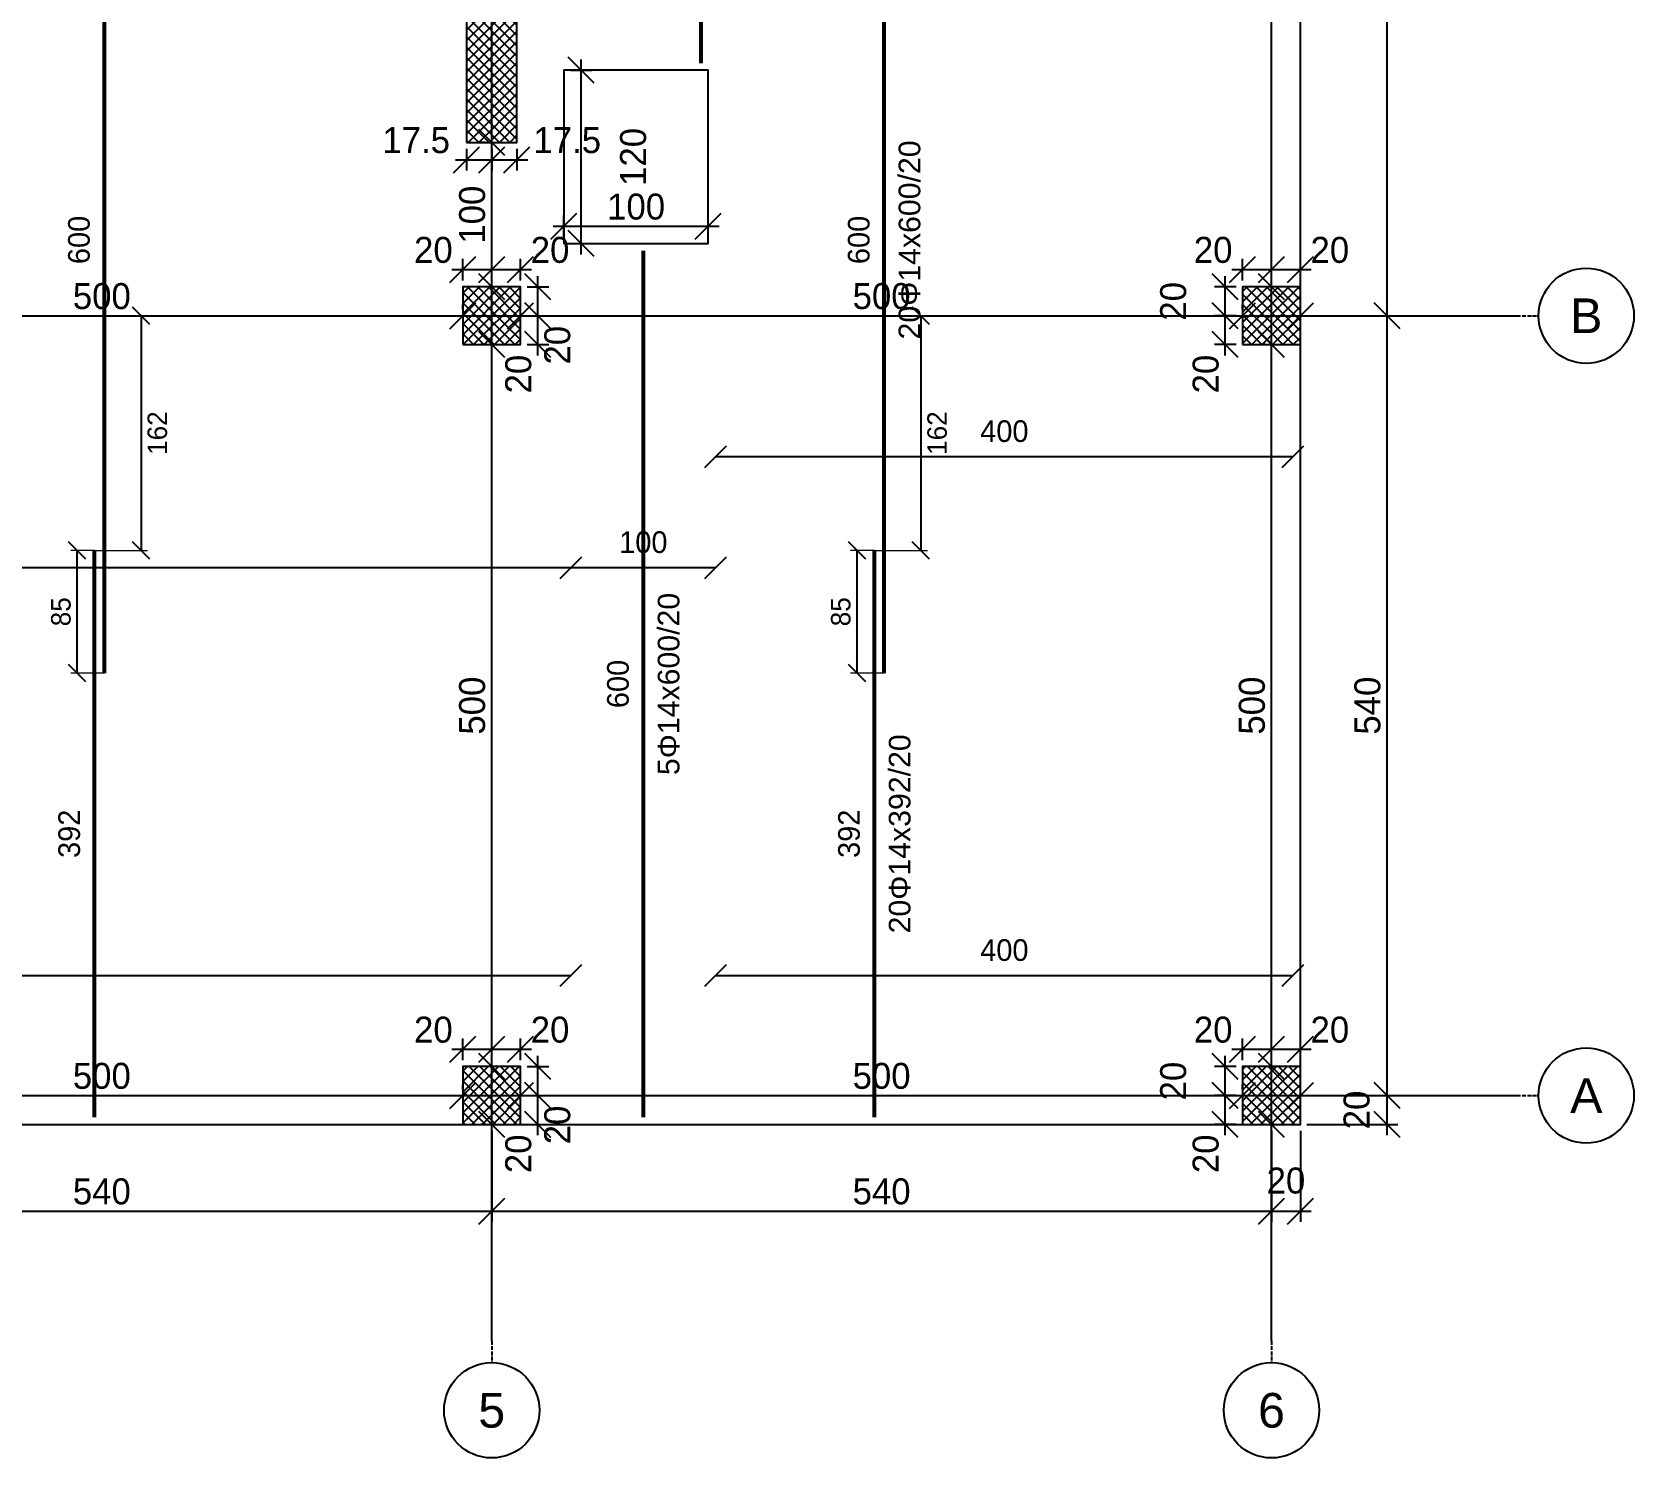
# Model space of a CAD drawing. Header units: centimetres. Extents: x -231 to 7431, y -4464 to 7215.
# Drawn here: x 6322 to 7431, y -4381 to -3394 of the extents above; entities that cross this region are included whole.
import ezdxf
from ezdxf.enums import TextEntityAlignment as Align

# ---------------------------------------------------------------- set-up
doc = ezdxf.new("R2010")
doc.units = ezdxf.units.CM
doc.linetypes.add('DASHDOT', pattern=[3.556, 2.54, -0.508, 0, -0.508])
for name, color, linetype in [('AXIS', 8, 'Continuous'), ('COLUMN', 3, 'Continuous'), ('FW_AXIS', 7, 'Continuous'), ('FW_COLUMN_HATCH', 8, 'Continuous'), ('FW_DIM', 7, 'Continuous'), ('FW_WALL_HATCH', 8, 'Continuous'), ('OPENING', 1, 'Continuous'), ('REB_TOP_MESH_Y', 5, 'Continuous'), ('REB_TOP_MESH_Y_AXDIM', 5, 'Continuous'), ('REB_TOP_MESH_Y_LAP', 5, 'Continuous'), ('REB_TOP_MESH_Y_RANGE', 5, 'Continuous'), ('REB_TOP_MESH_Y_TEXT', 5, 'Continuous'), ('SLAB', 7, 'Continuous'), ('WALL', 4, 'Continuous')]:
    doc.layers.add(name, color=color, linetype=linetype)
doc.styles.add('REBAR_TXT', font='arial.ttf')
doc.dimstyles.new('FW_DIM', dxfattribs={"dimtxt": 18, "dimasz": 9, "dimexe": 7.5, "dimexo": 4.5, "dimgap": 4.5, "dimtad": 1, "dimdec": 0, "dimtxsty": 'Standard', "dimtsz": 9, "dimcen": 2.5, "dimdle": 7.5, "dimclrd": 256, "dimclre": 256, "dimclrt": 7, "dimazin": 3, "dimtfac": 1, "dimtmove": 2, "dimatfit": 3})
doc.dimstyles.new('REBAR LAP', dxfattribs={"dimtxt": 13.5, "dimasz": 2.5, "dimexe": 4.5, "dimexo": 0, "dimgap": 4.5, "dimtad": 1, "dimdec": 0, "dimtxsty": 'Standard', "dimtsz": 6, "dimcen": 2.5, "dimclrd": 6, "dimclre": 6, "dimclrt": 7, "dimazin": 3, "dimtfac": 1, "dimtmove": 2, "dimatfit": 3, "dimlwd": 25, "dimlwe": 18})
doc.dimstyles.new('REBAR M-200', dxfattribs={"dimtxt": 15, "dimasz": 15, "dimexe": 25, "dimexo": 12.5, "dimgap": 10, "dimtad": 1, "dimdec": 0, "dimtxsty": 'Standard', "dimblk": 'NONE', "dimcen": 50, "dimse1": 1, "dimse2": 1, "dimclrd": 6, "dimclre": 6, "dimclrt": 7, "dimazin": 3, "dimtfac": 1, "dimtmove": 2, "dimatfit": 3, "dimldrblk": 'NONE', "dimlwd": 53})
doc.dimstyles.new('REBAR RANGE', dxfattribs={"dimtxt": 15, "dimasz": 2.5, "dimexe": 0, "dimexo": 0, "dimgap": 10, "dimtad": 1, "dimdec": 0, "dimtxsty": 'Standard', "dimtsz": 7.5, "dimcen": 2.5, "dimse1": 1, "dimse2": 1, "dimclrd": 6, "dimclre": 6, "dimclrt": 7, "dimazin": 3, "dimtfac": 1, "dimtmove": 2, "dimatfit": 3, "dimlwd": 25})

# ---------------------------------------------------------------- blocks, each defined once
blk = doc.blocks.new('*D1479')
at = {"color": 6, "lineweight": 53}
blk.add_line((6365, -4145), (6365, -3752.5), dxfattribs=at)
at = {"layer": 'Defpoints'}
for p in [(6365, -3752.5), (6365, -4145), (6365, -4145)]:
    blk.add_point(p, dxfattribs=at)
at = {"layer": 'REB_TOP_MESH_Y', "color": 7, "insert": (6347.5, -3948.75), "char_height": 15, "attachment_point": 5, "rotation": 90}
blk.add_mtext('392', dxfattribs=at)
blk = doc.blocks.new('_NONE')
blk = doc.blocks.new('*D1480')
at = {"color": 6, "lineweight": 53}
blk.add_line((6371.75, -3837.5), (6371.75, -3237.5), dxfattribs=at)
at = {"layer": 'Defpoints'}
for p in [(6371.75, -3237.5), (6371.75, -3837.5), (6371.75, -3837.5)]:
    blk.add_point(p, dxfattribs=at)
at = {"layer": 'REB_TOP_MESH_Y', "color": 7, "insert": (6354.25, -3537.5), "char_height": 15, "attachment_point": 5, "rotation": 90}
blk.add_mtext('600', dxfattribs=at)
blk = doc.blocks.new('_OBLIQUE')
at = {"color": 0, "linetype": 'BYBLOCK'}
blk.add_line((-0.5, -0.5), (0.5, 0.5), dxfattribs=at)
blk = doc.blocks.new('*D1485')
at = {"color": 6, "lineweight": 18}
for p, q in [((6365, -3752.5), (6348.5, -3752.5)), ((6371.75, -3837.5), (6348.5, -3837.5))]:
    blk.add_line(p, q, dxfattribs=at)
at = {"color": 6, "lineweight": 25}
blk.add_line((6353, -3837.5), (6353, -3752.5), dxfattribs=at)
at = {"layer": 'Defpoints'}
for p in [(6365, -3752.5), (6353, -3837.5), (6371.75, -3837.5)]:
    blk.add_point(p, dxfattribs=at)
at = {"layer": 'REB_TOP_MESH_Y_LAP', "color": 6, "xscale": 12, "yscale": 12, "rotation": 90}
for p in [(6353, -3752.5), (6353, -3837.5)]:
    blk.add_blockref('_OBLIQUE', p, dxfattribs=at)
at = {"layer": 'REB_TOP_MESH_Y_LAP', "color": 7, "insert": (6341.75, -3795), "char_height": 13.5, "attachment_point": 5, "rotation": 90}
blk.add_mtext('85', dxfattribs=at)
blk = doc.blocks.new('*D1486')
at = {"color": 6, "lineweight": 18}
for p, q in [((6365, -3590), (6401.75, -3590)), ((6365, -3752.5), (6401.75, -3752.5))]:
    blk.add_line(p, q, dxfattribs=at)
at = {"color": 6, "lineweight": 25}
blk.add_line((6397.25, -3590), (6397.25, -3752.5), dxfattribs=at)
at = {"layer": 'Defpoints'}
for p in [(6365, -3590), (6397.25, -3590), (6365, -3752.5)]:
    blk.add_point(p, dxfattribs=at)
at = {"layer": 'REB_TOP_MESH_Y_AXDIM', "color": 6, "xscale": 12, "yscale": 12, "rotation": 90}
for p in [(6397.25, -3590), (6397.25, -3752.5)]:
    blk.add_blockref('_OBLIQUE', p, dxfattribs=at)
at = {"layer": 'REB_TOP_MESH_Y_AXDIM', "color": 7, "insert": (6408.5, -3671.25), "char_height": 13.5, "attachment_point": 5, "rotation": 90}
blk.add_mtext('162', dxfattribs=at)
blk = doc.blocks.new('*D1495')
at = {"color": 6, "lineweight": 53}
blk.add_line((6905, -4145), (6905, -3752.5), dxfattribs=at)
at = {"layer": 'Defpoints'}
for p in [(6905, -3752.5), (6905, -4145), (6905, -4145)]:
    blk.add_point(p, dxfattribs=at)
at = {"layer": 'REB_TOP_MESH_Y', "color": 7, "insert": (6887.5, -3948.75), "char_height": 15, "attachment_point": 5, "rotation": 90}
blk.add_mtext('392', dxfattribs=at)
blk = doc.blocks.new('*D1496')
at = {"color": 6, "lineweight": 53}
blk.add_line((6911.75, -3837.5), (6911.75, -3237.5), dxfattribs=at)
at = {"layer": 'Defpoints'}
for p in [(6911.75, -3237.5), (6911.75, -3837.5), (6911.75, -3837.5)]:
    blk.add_point(p, dxfattribs=at)
at = {"layer": 'REB_TOP_MESH_Y', "color": 7, "insert": (6894.25, -3537.5), "char_height": 15, "attachment_point": 5, "rotation": 90}
blk.add_mtext('600', dxfattribs=at)
blk = doc.blocks.new('*D1501')
at = {"color": 6, "lineweight": 18}
for p, q in [((6905, -3752.5), (6888.5, -3752.5)), ((6911.75, -3837.5), (6888.5, -3837.5))]:
    blk.add_line(p, q, dxfattribs=at)
at = {"color": 6, "lineweight": 25}
blk.add_line((6893, -3837.5), (6893, -3752.5), dxfattribs=at)
at = {"layer": 'Defpoints'}
for p in [(6905, -3752.5), (6893, -3837.5), (6911.75, -3837.5)]:
    blk.add_point(p, dxfattribs=at)
at = {"layer": 'REB_TOP_MESH_Y_LAP', "color": 6, "xscale": 12, "yscale": 12, "rotation": 90}
for p in [(6893, -3752.5), (6893, -3837.5)]:
    blk.add_blockref('_OBLIQUE', p, dxfattribs=at)
at = {"layer": 'REB_TOP_MESH_Y_LAP', "color": 7, "insert": (6881.75, -3795), "char_height": 13.5, "attachment_point": 5, "rotation": 90}
blk.add_mtext('85', dxfattribs=at)
blk = doc.blocks.new('*D1502')
at = {"color": 6, "lineweight": 18}
for p, q in [((6905, -3590), (6941.75, -3590)), ((6905, -3752.5), (6941.75, -3752.5))]:
    blk.add_line(p, q, dxfattribs=at)
at = {"color": 6, "lineweight": 25}
blk.add_line((6937.25, -3590), (6937.25, -3752.5), dxfattribs=at)
at = {"layer": 'Defpoints'}
for p in [(6905, -3590), (6937.25, -3590), (6905, -3752.5)]:
    blk.add_point(p, dxfattribs=at)
at = {"layer": 'REB_TOP_MESH_Y_AXDIM', "color": 6, "xscale": 12, "yscale": 12, "rotation": 90}
for p in [(6937.25, -3590), (6937.25, -3752.5)]:
    blk.add_blockref('_OBLIQUE', p, dxfattribs=at)
at = {"layer": 'REB_TOP_MESH_Y_AXDIM', "color": 7, "insert": (6948.5, -3671.25), "char_height": 13.5, "attachment_point": 5, "rotation": 90}
blk.add_mtext('162', dxfattribs=at)
blk = doc.blocks.new('*D1525')
at = {"color": 6, "lineweight": 53}
blk.add_line((6785, -3415), (6785, -3212.5), dxfattribs=at)
at = {"layer": 'Defpoints'}
for p in [(6785, -3212.5), (6785, -3415), (6785, -3415)]:
    blk.add_point(p, dxfattribs=at)
at = {"layer": 'REB_TOP_MESH_Y', "color": 7, "insert": (6767.5, -3313.75), "char_height": 15, "attachment_point": 5, "rotation": 90}
blk.add_mtext('202', dxfattribs=at)
blk = doc.blocks.new('*D1538')
at = {"color": 6, "lineweight": 25}
blk.add_line((4460, -4046.875), (6695, -4046.875), dxfattribs=at)
at = {"layer": 'Defpoints'}
for p in [(4460, -4046.875), (4460, -4046.875), (6695, -4046.875)]:
    blk.add_point(p, dxfattribs=at)
at = {"layer": 'REB_TOP_MESH_Y_RANGE', "color": 6, "xscale": 15, "yscale": 15}
for p in [(4460, -4046.875), (6695, -4046.875)]:
    blk.add_blockref('_OBLIQUE', p, dxfattribs=at)
at = {"layer": 'REB_TOP_MESH_Y_RANGE', "color": 7, "insert": (5577.5, -4029.375), "char_height": 15, "attachment_point": 5}
blk.add_mtext('2235', dxfattribs=at)
blk = doc.blocks.new('*D1539')
at = {"color": 6, "lineweight": 25}
blk.add_line((4460, -3764.375), (6695, -3764.375), dxfattribs=at)
at = {"layer": 'Defpoints'}
for p in [(4460, -3764.375), (4460, -3764.375), (6695, -3764.375)]:
    blk.add_point(p, dxfattribs=at)
at = {"layer": 'REB_TOP_MESH_Y_RANGE', "color": 6, "xscale": 15, "yscale": 15}
for p in [(4460, -3764.375), (6695, -3764.375)]:
    blk.add_blockref('_OBLIQUE', p, dxfattribs=at)
at = {"layer": 'REB_TOP_MESH_Y_RANGE', "color": 7, "insert": (5577.5, -3746.875), "char_height": 15, "attachment_point": 5}
blk.add_mtext('2235', dxfattribs=at)
blk = doc.blocks.new('*D1548')
at = {"color": 6, "lineweight": 25}
blk.add_line((6795, -4046.875), (7195, -4046.875), dxfattribs=at)
at = {"layer": 'Defpoints'}
for p in [(6795, -4046.875), (6795, -4046.875), (7195, -4046.875)]:
    blk.add_point(p, dxfattribs=at)
at = {"layer": 'REB_TOP_MESH_Y_RANGE', "color": 6, "xscale": 15, "yscale": 15}
for p in [(6795, -4046.875), (7195, -4046.875)]:
    blk.add_blockref('_OBLIQUE', p, dxfattribs=at)
at = {"layer": 'REB_TOP_MESH_Y_RANGE', "color": 7, "insert": (6995, -4029.375), "char_height": 15, "attachment_point": 5}
blk.add_mtext('400', dxfattribs=at)
blk = doc.blocks.new('*D1549')
at = {"color": 6, "lineweight": 25}
blk.add_line((6795, -3687.5), (7195, -3687.5), dxfattribs=at)
at = {"layer": 'Defpoints'}
for p in [(6795, -3687.5), (6795, -3687.5), (7195, -3687.5)]:
    blk.add_point(p, dxfattribs=at)
at = {"layer": 'REB_TOP_MESH_Y_RANGE', "color": 6, "xscale": 15, "yscale": 15}
for p in [(6795, -3687.5), (7195, -3687.5)]:
    blk.add_blockref('_OBLIQUE', p, dxfattribs=at)
at = {"layer": 'REB_TOP_MESH_Y_RANGE', "color": 7, "insert": (6995, -3670), "char_height": 15, "attachment_point": 5}
blk.add_mtext('400', dxfattribs=at)
blk = doc.blocks.new('*D1555')
at = {"color": 6, "lineweight": 25}
blk.add_line((6695, -3764.375), (6795, -3764.375), dxfattribs=at)
at = {"layer": 'Defpoints'}
for p in [(6695, -3764.375), (6695, -3764.375), (6795, -3764.375)]:
    blk.add_point(p, dxfattribs=at)
at = {"layer": 'REB_TOP_MESH_Y_RANGE', "color": 6, "xscale": 15, "yscale": 15}
for p in [(6695, -3764.375), (6795, -3764.375)]:
    blk.add_blockref('_OBLIQUE', p, dxfattribs=at)
at = {"layer": 'REB_TOP_MESH_Y_RANGE', "color": 7, "insert": (6745, -3746.875), "char_height": 15, "attachment_point": 5}
blk.add_mtext('100', dxfattribs=at)
blk = doc.blocks.new('*D1556')
at = {"color": 6, "lineweight": 53}
blk.add_line((6745, -4145), (6745, -3545), dxfattribs=at)
at = {"layer": 'Defpoints'}
for p in [(6745, -3545), (6745, -4145), (6745, -4145)]:
    blk.add_point(p, dxfattribs=at)
at = {"layer": 'REB_TOP_MESH_Y', "color": 7, "insert": (6727.5, -3845), "char_height": 15, "attachment_point": 5, "rotation": 90}
blk.add_mtext('600', dxfattribs=at)
blk = doc.blocks.new('*D1559')
for p, q in [((6615, -3482), (6647.5, -3482)), ((6622.5, -3474.5), (6622.5, -3489.5)), ((6640, -3474.5), (6640, -3489.5))]:
    blk.add_line(p, q)
at = {"layer": 'Defpoints'}
for p in [(6622.5, -3470), (6640, -3470), (6622.5, -3482)]:
    blk.add_point(p, dxfattribs=at)
at = {"layer": 'FW_DIM', "xscale": 18, "yscale": 18}
for p in [(6622.5, -3482), (6640, -3482)]:
    blk.add_blockref('_OBLIQUE', p, dxfattribs=at)
at = {"layer": 'FW_DIM', "color": 7, "insert": (6587.7, -3468.5), "char_height": 18, "attachment_point": 5}
blk.add_mtext('17.5', dxfattribs=at)
blk = doc.blocks.new('*D1560')
for p, q in [((6632.5, -3482), (6665, -3482)), ((6640, -3474.5), (6640, -3489.5)), ((6657.5, -3474.5), (6657.5, -3489.5))]:
    blk.add_line(p, q)
at = {"layer": 'Defpoints'}
for p in [(6640, -3470), (6657.5, -3470), (6640, -3482)]:
    blk.add_point(p, dxfattribs=at)
at = {"layer": 'FW_DIM', "xscale": 18, "yscale": 18}
for p in [(6640, -3482), (6657.5, -3482)]:
    blk.add_blockref('_OBLIQUE', p, dxfattribs=at)
at = {"layer": 'FW_DIM', "color": 7, "insert": (6692.3, -3468.5), "char_height": 18, "attachment_point": 5}
blk.add_mtext('17.5', dxfattribs=at)
blk = doc.blocks.new('*D1645')
for p, q in [((6620, -4105.5), (6620, -4090.5)), ((6640, -4105.5), (6640, -4090.5)), ((6612.5, -4098), (6647.5, -4098))]:
    blk.add_line(p, q)
at = {"layer": 'Defpoints'}
for p in [(6620, -4098), (6620, -4110), (6640, -4110)]:
    blk.add_point(p, dxfattribs=at)
at = {"layer": 'FW_DIM', "xscale": 18, "yscale": 18}
for p in [(6620, -4098), (6640, -4098)]:
    blk.add_blockref('_OBLIQUE', p, dxfattribs=at)
at = {"layer": 'FW_DIM', "color": 7, "insert": (6599.6, -4084.5), "char_height": 18, "attachment_point": 5}
blk.add_mtext('20', dxfattribs=at)
blk = doc.blocks.new('*D1646')
for p, q in [((6640, -4105.5), (6640, -4090.5)), ((6660, -4105.5), (6660, -4090.5)), ((6632.5, -4098), (6667.5, -4098))]:
    blk.add_line(p, q)
at = {"layer": 'Defpoints'}
for p in [(6640, -4098), (6640, -4110), (6660, -4110)]:
    blk.add_point(p, dxfattribs=at)
at = {"layer": 'FW_DIM', "xscale": 18, "yscale": 18}
for p in [(6640, -4098), (6660, -4098)]:
    blk.add_blockref('_OBLIQUE', p, dxfattribs=at)
at = {"layer": 'FW_DIM', "color": 7, "insert": (6680.4, -4084.5), "char_height": 18, "attachment_point": 5}
blk.add_mtext('20', dxfattribs=at)
blk = doc.blocks.new('*D1647')
for p, q in [((6672, -4157.5), (6672, -4122.5)), ((6664.5, -4130), (6679.5, -4130)), ((6664.5, -4150), (6679.5, -4150))]:
    blk.add_line(p, q)
at = {"layer": 'Defpoints'}
for p in [(6660, -4130), (6660, -4150), (6672, -4150)]:
    blk.add_point(p, dxfattribs=at)
at = {"layer": 'FW_DIM', "xscale": 18, "yscale": 18, "rotation": 90}
for p in [(6672, -4130), (6672, -4150)]:
    blk.add_blockref('_OBLIQUE', p, dxfattribs=at)
at = {"layer": 'FW_DIM', "color": 7, "insert": (6658.5, -4170.4), "char_height": 18, "attachment_point": 5, "rotation": 90}
blk.add_mtext('20', dxfattribs=at)
blk = doc.blocks.new('*D1648')
for p, q in [((6672, -4137.5), (6672, -4102.5)), ((6664.5, -4110), (6679.5, -4110)), ((6664.5, -4130), (6679.5, -4130))]:
    blk.add_line(p, q)
at = {"layer": 'Defpoints'}
for p in [(6660, -4110), (6660, -4130), (6672, -4130)]:
    blk.add_point(p, dxfattribs=at)
at = {"layer": 'FW_DIM', "xscale": 18, "yscale": 18, "rotation": 90}
for p in [(6672, -4110), (6672, -4130)]:
    blk.add_blockref('_OBLIQUE', p, dxfattribs=at)
at = {"layer": 'FW_DIM', "color": 7, "insert": (6685.5, -4150.4), "char_height": 18, "attachment_point": 5, "rotation": 90}
blk.add_mtext('20', dxfattribs=at)
blk = doc.blocks.new('*D1649')
for p, q in [((6612.5, -3558), (6647.5, -3558)), ((6620, -3565.5), (6620, -3550.5)), ((6640, -3565.5), (6640, -3550.5))]:
    blk.add_line(p, q)
at = {"layer": 'Defpoints'}
for p in [(6620, -3558), (6620, -3570), (6640, -3570)]:
    blk.add_point(p, dxfattribs=at)
at = {"layer": 'FW_DIM', "xscale": 18, "yscale": 18}
for p in [(6620, -3558), (6640, -3558)]:
    blk.add_blockref('_OBLIQUE', p, dxfattribs=at)
at = {"layer": 'FW_DIM', "color": 7, "insert": (6599.6, -3544.5), "char_height": 18, "attachment_point": 5}
blk.add_mtext('20', dxfattribs=at)
blk = doc.blocks.new('*D1650')
for p, q in [((6632.5, -3558), (6667.5, -3558)), ((6640, -3565.5), (6640, -3550.5)), ((6660, -3565.5), (6660, -3550.5))]:
    blk.add_line(p, q)
at = {"layer": 'Defpoints'}
for p in [(6640, -3558), (6640, -3570), (6660, -3570)]:
    blk.add_point(p, dxfattribs=at)
at = {"layer": 'FW_DIM', "xscale": 18, "yscale": 18}
for p in [(6640, -3558), (6660, -3558)]:
    blk.add_blockref('_OBLIQUE', p, dxfattribs=at)
at = {"layer": 'FW_DIM', "color": 7, "insert": (6680.4, -3544.5), "char_height": 18, "attachment_point": 5}
blk.add_mtext('20', dxfattribs=at)
blk = doc.blocks.new('*D1651')
for p, q in [((6672, -3617.5), (6672, -3582.5)), ((6664.5, -3590), (6679.5, -3590)), ((6664.5, -3610), (6679.5, -3610))]:
    blk.add_line(p, q)
at = {"layer": 'Defpoints'}
for p in [(6660, -3590), (6660, -3610), (6672, -3610)]:
    blk.add_point(p, dxfattribs=at)
at = {"layer": 'FW_DIM', "xscale": 18, "yscale": 18, "rotation": 90}
for p in [(6672, -3590), (6672, -3610)]:
    blk.add_blockref('_OBLIQUE', p, dxfattribs=at)
at = {"layer": 'FW_DIM', "color": 7, "insert": (6658.5, -3630.4), "char_height": 18, "attachment_point": 5, "rotation": 90}
blk.add_mtext('20', dxfattribs=at)
blk = doc.blocks.new('*D1652')
for p, q in [((6664.5, -3570), (6679.5, -3570)), ((6672, -3597.5), (6672, -3562.5)), ((6664.5, -3590), (6679.5, -3590))]:
    blk.add_line(p, q)
at = {"layer": 'Defpoints'}
for p in [(6660, -3570), (6660, -3590), (6672, -3590)]:
    blk.add_point(p, dxfattribs=at)
at = {"layer": 'FW_DIM', "xscale": 18, "yscale": 18, "rotation": 90}
for p in [(6672, -3570), (6672, -3590)]:
    blk.add_blockref('_OBLIQUE', p, dxfattribs=at)
at = {"layer": 'FW_DIM', "color": 7, "insert": (6685.5, -3610.4), "char_height": 18, "attachment_point": 5, "rotation": 90}
blk.add_mtext('20', dxfattribs=at)
blk = doc.blocks.new('*D1669')
for p, q in [((7160, -4105.5), (7160, -4090.5)), ((7180, -4105.5), (7180, -4090.5)), ((7152.5, -4098), (7187.5, -4098))]:
    blk.add_line(p, q)
at = {"layer": 'Defpoints'}
for p in [(7160, -4098), (7160, -4110), (7180, -4110)]:
    blk.add_point(p, dxfattribs=at)
at = {"layer": 'FW_DIM', "xscale": 18, "yscale": 18}
for p in [(7160, -4098), (7180, -4098)]:
    blk.add_blockref('_OBLIQUE', p, dxfattribs=at)
at = {"layer": 'FW_DIM', "color": 7, "insert": (7139.6, -4084.5), "char_height": 18, "attachment_point": 5}
blk.add_mtext('20', dxfattribs=at)
blk = doc.blocks.new('*D1670')
for p, q in [((7180, -4105.5), (7180, -4090.5)), ((7200, -4105.5), (7200, -4090.5)), ((7172.5, -4098), (7207.5, -4098))]:
    blk.add_line(p, q)
at = {"layer": 'Defpoints'}
for p in [(7180, -4098), (7180, -4110), (7200, -4110)]:
    blk.add_point(p, dxfattribs=at)
at = {"layer": 'FW_DIM', "xscale": 18, "yscale": 18}
for p in [(7180, -4098), (7200, -4098)]:
    blk.add_blockref('_OBLIQUE', p, dxfattribs=at)
at = {"layer": 'FW_DIM', "color": 7, "insert": (7220.4, -4084.5), "char_height": 18, "attachment_point": 5}
blk.add_mtext('20', dxfattribs=at)
blk = doc.blocks.new('*D1671')
for p, q in [((7148, -4157.5), (7148, -4122.5)), ((7155.5, -4130), (7140.5, -4130)), ((7155.5, -4150), (7140.5, -4150))]:
    blk.add_line(p, q)
at = {"layer": 'Defpoints'}
for p in [(7160, -4130), (7148, -4150), (7160, -4150)]:
    blk.add_point(p, dxfattribs=at)
at = {"layer": 'FW_DIM', "xscale": 18, "yscale": 18, "rotation": 90}
for p in [(7148, -4130), (7148, -4150)]:
    blk.add_blockref('_OBLIQUE', p, dxfattribs=at)
at = {"layer": 'FW_DIM', "color": 7, "insert": (7134.5, -4170.4), "char_height": 18, "attachment_point": 5, "rotation": 90}
blk.add_mtext('20', dxfattribs=at)
blk = doc.blocks.new('*D1672')
for p, q in [((7148, -4137.5), (7148, -4102.5)), ((7155.5, -4110), (7140.5, -4110)), ((7155.5, -4130), (7140.5, -4130))]:
    blk.add_line(p, q)
at = {"layer": 'Defpoints'}
for p in [(7160, -4110), (7148, -4130), (7160, -4130)]:
    blk.add_point(p, dxfattribs=at)
at = {"layer": 'FW_DIM', "xscale": 18, "yscale": 18, "rotation": 90}
for p in [(7148, -4110), (7148, -4130)]:
    blk.add_blockref('_OBLIQUE', p, dxfattribs=at)
at = {"layer": 'FW_DIM', "color": 7, "insert": (7112, -4120), "char_height": 18, "attachment_point": 5, "rotation": 90}
blk.add_mtext('20', dxfattribs=at)
blk = doc.blocks.new('*D1673')
for p, q in [((7152.5, -3558), (7187.5, -3558)), ((7160, -3565.5), (7160, -3550.5)), ((7180, -3565.5), (7180, -3550.5))]:
    blk.add_line(p, q)
at = {"layer": 'Defpoints'}
for p in [(7160, -3558), (7160, -3570), (7180, -3570)]:
    blk.add_point(p, dxfattribs=at)
at = {"layer": 'FW_DIM', "xscale": 18, "yscale": 18}
for p in [(7160, -3558), (7180, -3558)]:
    blk.add_blockref('_OBLIQUE', p, dxfattribs=at)
at = {"layer": 'FW_DIM', "color": 7, "insert": (7139.6, -3544.5), "char_height": 18, "attachment_point": 5}
blk.add_mtext('20', dxfattribs=at)
blk = doc.blocks.new('*D1674')
for p, q in [((7172.5, -3558), (7207.5, -3558)), ((7180, -3565.5), (7180, -3550.5)), ((7200, -3565.5), (7200, -3550.5))]:
    blk.add_line(p, q)
at = {"layer": 'Defpoints'}
for p in [(7180, -3558), (7180, -3570), (7200, -3570)]:
    blk.add_point(p, dxfattribs=at)
at = {"layer": 'FW_DIM', "xscale": 18, "yscale": 18}
for p in [(7180, -3558), (7200, -3558)]:
    blk.add_blockref('_OBLIQUE', p, dxfattribs=at)
at = {"layer": 'FW_DIM', "color": 7, "insert": (7220.4, -3544.5), "char_height": 18, "attachment_point": 5}
blk.add_mtext('20', dxfattribs=at)
blk = doc.blocks.new('*D1675')
for p, q in [((7148, -3617.5), (7148, -3582.5)), ((7155.5, -3590), (7140.5, -3590)), ((7155.5, -3610), (7140.5, -3610))]:
    blk.add_line(p, q)
at = {"layer": 'Defpoints'}
for p in [(7160, -3590), (7148, -3610), (7160, -3610)]:
    blk.add_point(p, dxfattribs=at)
at = {"layer": 'FW_DIM', "xscale": 18, "yscale": 18, "rotation": 90}
for p in [(7148, -3590), (7148, -3610)]:
    blk.add_blockref('_OBLIQUE', p, dxfattribs=at)
at = {"layer": 'FW_DIM', "color": 7, "insert": (7134.5, -3630.4), "char_height": 18, "attachment_point": 5, "rotation": 90}
blk.add_mtext('20', dxfattribs=at)
blk = doc.blocks.new('*D1676')
for p, q in [((7155.5, -3570), (7140.5, -3570)), ((7148, -3597.5), (7148, -3562.5)), ((7155.5, -3590), (7140.5, -3590))]:
    blk.add_line(p, q)
at = {"layer": 'Defpoints'}
for p in [(7160, -3570), (7148, -3590), (7160, -3590)]:
    blk.add_point(p, dxfattribs=at)
at = {"layer": 'FW_DIM', "xscale": 18, "yscale": 18, "rotation": 90}
for p in [(7148, -3570), (7148, -3590)]:
    blk.add_blockref('_OBLIQUE', p, dxfattribs=at)
at = {"layer": 'FW_DIM', "color": 7, "insert": (7112, -3580), "char_height": 18, "attachment_point": 5, "rotation": 90}
blk.add_mtext('20', dxfattribs=at)
blk = doc.blocks.new('*D1693')
for p, q in [((6690, -3535.5), (6690, -3520.5)), ((6790, -3535.5), (6790, -3520.5)), ((6682.5, -3528), (6797.5, -3528))]:
    blk.add_line(p, q)
at = {"layer": 'Defpoints'}
for p in [(6690, -3528), (6690, -3540), (6790, -3540)]:
    blk.add_point(p, dxfattribs=at)
at = {"layer": 'FW_DIM', "xscale": 18, "yscale": 18}
for p in [(6690, -3528), (6790, -3528)]:
    blk.add_blockref('_OBLIQUE', p, dxfattribs=at)
at = {"layer": 'FW_DIM', "color": 7, "insert": (6740, -3514.5), "char_height": 18, "attachment_point": 5}
blk.add_mtext('100', dxfattribs=at)
blk = doc.blocks.new('*D1694')
for p, q in [((6702, -3547.5), (6702, -3412.5)), ((6694.5, -3420), (6709.5, -3420)), ((6694.5, -3540), (6709.5, -3540))]:
    blk.add_line(p, q)
at = {"layer": 'Defpoints'}
for p in [(6690, -3420), (6690, -3540), (6702, -3540)]:
    blk.add_point(p, dxfattribs=at)
at = {"layer": 'FW_DIM', "xscale": 18, "yscale": 18, "rotation": 90}
for p in [(6702, -3420), (6702, -3540)]:
    blk.add_blockref('_OBLIQUE', p, dxfattribs=at)
at = {"layer": 'FW_DIM', "color": 7, "insert": (6738, -3480), "char_height": 18, "attachment_point": 5, "rotation": 90}
blk.add_mtext('120', dxfattribs=at)
blk = doc.blocks.new('*D1700')
for p, q in [((6120, -4125.5), (6120, -4122.5)), ((6620, -4125.5), (6620, -4122.5)), ((6112.5, -4130), (6627.5, -4130))]:
    blk.add_line(p, q)
at = {"layer": 'Defpoints'}
for p in [(6120, -4130), (6120, -4130), (6620, -4130)]:
    blk.add_point(p, dxfattribs=at)
at = {"layer": 'FW_DIM', "xscale": 18, "yscale": 18}
for p in [(6120, -4130), (6620, -4130)]:
    blk.add_blockref('_OBLIQUE', p, dxfattribs=at)
at = {"layer": 'FW_DIM', "color": 7, "insert": (6370, -4116.5), "char_height": 18, "attachment_point": 5}
blk.add_mtext('500', dxfattribs=at)
blk = doc.blocks.new('*D1701')
for p, q in [((6620, -4125.5), (6620, -4122.5)), ((6660, -4125.5), (6660, -4122.5)), ((6612.5, -4130), (6667.5, -4130))]:
    blk.add_line(p, q)
at = {"layer": 'Defpoints'}
for p in [(6620, -4130), (6620, -4130), (6660, -4130)]:
    blk.add_point(p, dxfattribs=at)
at = {"layer": 'FW_DIM', "xscale": 18, "yscale": 18}
for p in [(6620, -4130), (6660, -4130)]:
    blk.add_blockref('_OBLIQUE', p, dxfattribs=at)
blk = doc.blocks.new('*D1702')
for p, q in [((6660, -4125.5), (6660, -4122.5)), ((7160, -4125.5), (7160, -4122.5)), ((6652.5, -4130), (7167.5, -4130))]:
    blk.add_line(p, q)
at = {"layer": 'Defpoints'}
for p in [(6660, -4130), (6660, -4130), (7160, -4130)]:
    blk.add_point(p, dxfattribs=at)
at = {"layer": 'FW_DIM', "xscale": 18, "yscale": 18}
for p in [(6660, -4130), (7160, -4130)]:
    blk.add_blockref('_OBLIQUE', p, dxfattribs=at)
at = {"layer": 'FW_DIM', "color": 7, "insert": (6910, -4116.5), "char_height": 18, "attachment_point": 5}
blk.add_mtext('500', dxfattribs=at)
blk = doc.blocks.new('*D1703')
for p, q in [((7160, -4125.5), (7160, -4122.5)), ((7200, -4125.5), (7200, -4122.5)), ((7152.5, -4130), (7207.5, -4130))]:
    blk.add_line(p, q)
at = {"layer": 'Defpoints'}
for p in [(7160, -4130), (7160, -4130), (7200, -4130)]:
    blk.add_point(p, dxfattribs=at)
at = {"layer": 'FW_DIM', "xscale": 18, "yscale": 18}
for p in [(7160, -4130), (7200, -4130)]:
    blk.add_blockref('_OBLIQUE', p, dxfattribs=at)
blk = doc.blocks.new('*D1711')
for p, q in [((6120, -3585.5), (6120, -3582.5)), ((6620, -3585.5), (6620, -3582.5)), ((6112.5, -3590), (6627.5, -3590))]:
    blk.add_line(p, q)
at = {"layer": 'Defpoints'}
for p in [(6120, -3590), (6120, -3590), (6620, -3590)]:
    blk.add_point(p, dxfattribs=at)
at = {"layer": 'FW_DIM', "xscale": 18, "yscale": 18}
for p in [(6120, -3590), (6620, -3590)]:
    blk.add_blockref('_OBLIQUE', p, dxfattribs=at)
at = {"layer": 'FW_DIM', "color": 7, "insert": (6370, -3576.5), "char_height": 18, "attachment_point": 5}
blk.add_mtext('500', dxfattribs=at)
blk = doc.blocks.new('*D1712')
for p, q in [((6620, -3585.5), (6620, -3582.5)), ((6660, -3585.5), (6660, -3582.5)), ((6612.5, -3590), (6667.5, -3590))]:
    blk.add_line(p, q)
at = {"layer": 'Defpoints'}
for p in [(6620, -3590), (6620, -3590), (6660, -3590)]:
    blk.add_point(p, dxfattribs=at)
at = {"layer": 'FW_DIM', "xscale": 18, "yscale": 18}
for p in [(6620, -3590), (6660, -3590)]:
    blk.add_blockref('_OBLIQUE', p, dxfattribs=at)
blk = doc.blocks.new('*D1713')
for p, q in [((6660, -3585.5), (6660, -3582.5)), ((7160, -3585.5), (7160, -3582.5)), ((6652.5, -3590), (7167.5, -3590))]:
    blk.add_line(p, q)
at = {"layer": 'Defpoints'}
for p in [(6660, -3590), (6660, -3590), (7160, -3590)]:
    blk.add_point(p, dxfattribs=at)
at = {"layer": 'FW_DIM', "xscale": 18, "yscale": 18}
for p in [(6660, -3590), (7160, -3590)]:
    blk.add_blockref('_OBLIQUE', p, dxfattribs=at)
at = {"layer": 'FW_DIM', "color": 7, "insert": (6910, -3576.5), "char_height": 18, "attachment_point": 5}
blk.add_mtext('500', dxfattribs=at)
blk = doc.blocks.new('*D1714')
for p, q in [((7160, -3585.5), (7160, -3582.5)), ((7200, -3585.5), (7200, -3582.5)), ((7152.5, -3590), (7207.5, -3590))]:
    blk.add_line(p, q)
at = {"layer": 'Defpoints'}
for p in [(7160, -3590), (7160, -3590), (7200, -3590)]:
    blk.add_point(p, dxfattribs=at)
at = {"layer": 'FW_DIM', "xscale": 18, "yscale": 18}
for p in [(7160, -3590), (7200, -3590)]:
    blk.add_blockref('_OBLIQUE', p, dxfattribs=at)
blk = doc.blocks.new('*D1793')
for p, q in [((6640, -4157.5), (6640, -4102.5)), ((6635.5, -4110), (6632.5, -4110)), ((6635.5, -4150), (6632.5, -4150))]:
    blk.add_line(p, q)
at = {"layer": 'Defpoints'}
for p in [(6640, -4110), (6640, -4150), (6640, -4150)]:
    blk.add_point(p, dxfattribs=at)
at = {"layer": 'FW_DIM', "xscale": 18, "yscale": 18, "rotation": 90}
for p in [(6640, -4110), (6640, -4150)]:
    blk.add_blockref('_OBLIQUE', p, dxfattribs=at)
blk = doc.blocks.new('*D1795')
for p, q in [((6635.5, -3570), (6632.5, -3570)), ((6640, -3617.5), (6640, -3562.5)), ((6635.5, -3610), (6632.5, -3610))]:
    blk.add_line(p, q)
at = {"layer": 'Defpoints'}
for p in [(6640, -3570), (6640, -3610), (6640, -3610)]:
    blk.add_point(p, dxfattribs=at)
at = {"layer": 'FW_DIM', "xscale": 18, "yscale": 18, "rotation": 90}
for p in [(6640, -3570), (6640, -3610)]:
    blk.add_blockref('_OBLIQUE', p, dxfattribs=at)
blk = doc.blocks.new('*D1806')
for p, q in [((7180, -4157.5), (7180, -4102.5)), ((7175.5, -4110), (7172.5, -4110)), ((7175.5, -4150), (7172.5, -4150))]:
    blk.add_line(p, q)
at = {"layer": 'Defpoints'}
for p in [(7180, -4110), (7180, -4150), (7180, -4150)]:
    blk.add_point(p, dxfattribs=at)
at = {"layer": 'FW_DIM', "xscale": 18, "yscale": 18, "rotation": 90}
for p in [(7180, -4110), (7180, -4150)]:
    blk.add_blockref('_OBLIQUE', p, dxfattribs=at)
blk = doc.blocks.new('*D1808')
for p, q in [((7175.5, -3570), (7172.5, -3570)), ((7180, -3617.5), (7180, -3562.5)), ((7175.5, -3610), (7172.5, -3610))]:
    blk.add_line(p, q)
at = {"layer": 'Defpoints'}
for p in [(7180, -3570), (7180, -3610), (7180, -3610)]:
    blk.add_point(p, dxfattribs=at)
at = {"layer": 'FW_DIM', "xscale": 18, "yscale": 18, "rotation": 90}
for p in [(7180, -3570), (7180, -3610)]:
    blk.add_blockref('_OBLIQUE', p, dxfattribs=at)

msp = doc.modelspace()

# ---------------------------------------------------------------- hatches: boundary and pattern name
at = {"layer": 'FW_COLUMN_HATCH'}
h = msp.add_hatch(dxfattribs=at)
h.set_pattern_fill('ANSI37', scale=1.6)
h.paths.add_polyline_path([(6620, -3610), (6620, -3570), (6660, -3570), (6660, -3610), (6620, -3610)])
h = msp.add_hatch(dxfattribs=at)
h.set_pattern_fill('ANSI37', scale=1.6)
h.paths.add_polyline_path([(7160, -3610), (7160, -3570), (7200, -3570), (7200, -3610), (7160, -3610)])
h = msp.add_hatch(dxfattribs=at)
h.set_pattern_fill('ANSI37', scale=1.6)
h.paths.add_polyline_path([(6620, -4150), (6620, -4110), (6660, -4110), (6660, -4150), (6620, -4150)])
h = msp.add_hatch(dxfattribs=at)
h.set_pattern_fill('ANSI37', scale=1.6)
h.paths.add_polyline_path([(7160, -4150), (7160, -4110), (7200, -4110), (7200, -4150), (7160, -4150)])
at = {"layer": 'FW_WALL_HATCH'}
h = msp.add_hatch(dxfattribs=at)
h.set_pattern_fill('ANSI37', scale=1.6)
h.paths.add_polyline_path([(6657.5, -3470), (6622.5, -3470), (6622.5, -3220), (6657.5, -3220), (6657.5, -3470)])

# ---------------------------------------------------------------- linework, layer by layer
at = {"layer": 'AXIS'}
for p, q in [((6640, -4300), (6640, -1260)), ((7180, -4300), (7180, -1260)), ((4310, -3590), (7350, -3590)), ((4310, -4130), (7350, -4130))]:
    msp.add_line(p, q, dxfattribs=at)
at = {"layer": 'COLUMN'}
for points in [[(6620, -3610), (6660, -3610), (6660, -3570), (6620, -3570)], [(7160, -3610), (7200, -3610), (7200, -3570), (7160, -3570)], [(6620, -4150), (6660, -4150), (6660, -4110), (6620, -4110)], [(7160, -4150), (7200, -4150), (7200, -4110), (7160, -4110)]]:
    msp.add_lwpolyline(points, close=True, dxfattribs=at)
at = {"layer": 'FW_AXIS', "linetype": 'DASHDOT'}
for p, q in [((7350, -3590), (7365, -3590)), ((7350, -4130), (7365, -4130)), ((6640, -4300), (6640, -4315)), ((7180, -4300), (7180, -4315))]:
    msp.add_line(p, q, dxfattribs=at)
at = {"layer": 'FW_AXIS'}
for centre in [(7398, -3590), (7398, -4130), (6640, -4348), (7180, -4348)]:
    msp.add_circle(centre, 33, dxfattribs=at)
at = {"layer": 'OPENING'}
msp.add_lwpolyline([(6690, -3540), (6790, -3540), (6790, -3420), (6690, -3420)], close=True, dxfattribs=at)
at = {"layer": 'SLAB'}
msp.add_lwpolyline([(4460, -4150), (7200, -4150), (7200, -1410), (4460, -1410)], close=True, dxfattribs=at)
at = {"layer": 'WALL'}
msp.add_lwpolyline([(6622.5, -3470), (6657.5, -3470), (6657.5, -3220), (6622.5, -3220)], close=True, dxfattribs=at)

# ---------------------------------------------------------------- texts
at = {"layer": 'FW_AXIS', "color": 7, "style": 'REBAR_TXT'}
for s, p in [('B', (7398, -3590)), ('A', (7398, -4130)), ('5', (6640, -4348)), ('6', (7180, -4348))]:
    msp.add_text(s, height=24, dxfattribs=at).set_placement(p, align=Align.MIDDLE_CENTER)
at = {"layer": 'REB_TOP_MESH_Y_TEXT', "color": 7, "style": 'REBAR_TXT'}
for s, p in [('20Φ14x600/20', (6921.8, -3537.5)), ('5Φ14x600/20', (6755, -3845)), ('20Φ14x392/20', (6915, -3948.8))]:
    msp.add_text(s, height=15, rotation=90, dxfattribs=at).set_placement(p, align=Align.TOP_CENTER)

# ---------------------------------------------------------------- dimensions: what is measured, and where the dimension line sits
at = {"layer": 'FW_DIM'}
for base, p1, p2 in [((7260, -3590), (7200, -3590), (7200, -3050)), ((7260, -4130), (7200, -4130), (7200, -3590)), ((7260, -4150), (7200, -4150), (7200, -4130))]:
    msp.add_linear_dim(base=base, p1=p1, p2=p2, angle=90, dimstyle='FW_DIM', dxfattribs=at).render()
for base, p1, p2, location, text in [((7180, -3570), (7180, -3570), (7180, -3070), (7166.5, -3320), '500'), ((6640, -3470), (6640, -3470), (6640, -3220), (6604, -3345), '250'), ((6640, -3570), (6640, -3570), (6640, -3470), (6626.5, -3520), '100'), ((6640, -4110), (6640, -4110), (6640, -3610), (6626.5, -3860), '500'), ((7180, -4110), (7180, -4110), (7180, -3610), (7166.5, -3860), '500')]:
    msp.add_linear_dim(base=base, p1=p1, p2=p2, angle=90, location=location, text=text, dimstyle='FW_DIM', override={"dimtmove": 2}, dxfattribs=at).render()
for base, p1, p2, text, picture, middle in [((6702, -3540), (6690, -3540), (6690, -3420), '120', '*D1694', (6738, -3480)), ((6640, -3610), (6640, -3610), (6640, -3570), ' ', '*D1795', (6640, -3590)), ((6672, -3590), (6660, -3590), (6660, -3570), '20', '*D1652', (6685.5, -3610.4)), ((7148, -3590), (7160, -3590), (7160, -3570), '20', '*D1676', (7112, -3580)), ((7180, -3610), (7180, -3610), (7180, -3570), ' ', '*D1808', (7180, -3590)), ((6672, -3610), (6660, -3610), (6660, -3590), '20', '*D1651', (6658.5, -3630.4)), ((7148, -3610), (7160, -3610), (7160, -3590), '20', '*D1675', (7134.5, -3630.4)), ((6640, -4150), (6640, -4150), (6640, -4110), ' ', '*D1793', (6640, -4130)), ((6672, -4130), (6660, -4130), (6660, -4110), '20', '*D1648', (6685.5, -4150.4)), ((7148, -4130), (7160, -4130), (7160, -4110), '20', '*D1672', (7112, -4120)), ((7180, -4150), (7180, -4150), (7180, -4110), ' ', '*D1806', (7180, -4130)), ((6672, -4150), (6660, -4150), (6660, -4130), '20', '*D1647', (6658.5, -4170.4)), ((7148, -4150), (7160, -4150), (7160, -4130), '20', '*D1671', (7134.5, -4170.4))]:
    dim = msp.add_linear_dim(base=base, p1=p1, p2=p2, angle=90, text=text, dimstyle='FW_DIM', override={"dimtmove": 2}, dxfattribs=at)
    dim.commit()
    dim.dimension.update_dxf_attribs({"geometry": picture, "text_midpoint": middle, "dimtype": 160})
for base, p1, p2, text, picture, middle in [((6622.5, -3482), (6622.5, -3470), (6640, -3470), '17.5', '*D1559', (6587.7, -3468.5)), ((6640, -3482), (6640, -3470), (6657.5, -3470), '17.5', '*D1560', (6692.3, -3468.5)), ((6690, -3528), (6690, -3540), (6790, -3540), '100', '*D1693', (6740, -3514.5)), ((6620, -3558), (6620, -3570), (6640, -3570), '20', '*D1649', (6599.6, -3544.5)), ((6640, -3558), (6640, -3570), (6660, -3570), '20', '*D1650', (6680.4, -3544.5)), ((7160, -3558), (7160, -3570), (7180, -3570), '20', '*D1673', (7139.6, -3544.5)), ((7180, -3558), (7180, -3570), (7200, -3570), '20', '*D1674', (7220.4, -3544.5)), ((6120, -3590), (6120, -3590), (6620, -3590), '500', '*D1711', (6370, -3576.5)), ((6660, -3590), (6660, -3590), (7160, -3590), '500', '*D1713', (6910, -3576.5)), ((6620, -3590), (6620, -3590), (6660, -3590), ' ', '*D1712', (6640, -3590)), ((7160, -3590), (7160, -3590), (7200, -3590), ' ', '*D1714', (7180, -3590)), ((6620, -4098), (6620, -4110), (6640, -4110), '20', '*D1645', (6599.6, -4084.5)), ((6640, -4098), (6640, -4110), (6660, -4110), '20', '*D1646', (6680.4, -4084.5)), ((7160, -4098), (7160, -4110), (7180, -4110), '20', '*D1669', (7139.6, -4084.5)), ((7180, -4098), (7180, -4110), (7200, -4110), '20', '*D1670', (7220.4, -4084.5)), ((6120, -4130), (6120, -4130), (6620, -4130), '500', '*D1700', (6370, -4116.5)), ((6660, -4130), (6660, -4130), (7160, -4130), '500', '*D1702', (6910, -4116.5)), ((6620, -4130), (6620, -4130), (6660, -4130), ' ', '*D1701', (6640, -4130)), ((7160, -4130), (7160, -4130), (7200, -4130), ' ', '*D1703', (7180, -4130))]:
    dim = msp.add_linear_dim(base=base, p1=p1, p2=p2, text=text, dimstyle='FW_DIM', override={"dimtmove": 2}, dxfattribs=at)
    dim.commit()
    dim.dimension.update_dxf_attribs({"geometry": picture, "text_midpoint": middle, "dimtype": 160})
for base, p1, p2 in [((6100, -4210), (6100, -4150), (6640, -4150)), ((6640, -4210), (6640, -4150), (7180, -4150)), ((7180, -4210), (7180, -4150), (7200, -4150))]:
    msp.add_linear_dim(base=base, p1=p1, p2=p2, dimstyle='FW_DIM', dxfattribs=at).render()
at = {"layer": 'REB_TOP_MESH_Y'}
for base, p1, p2, picture, middle in [((6785, -3415), (6785, -3415), (6785, -3212.5), '*D1525', (6767.5, -3313.75)), ((6371.8, -3837.5), (6371.8, -3837.5), (6371.8, -3237.5), '*D1480', (6354.2, -3537.5)), ((6911.8, -3837.5), (6911.8, -3837.5), (6911.8, -3237.5), '*D1496', (6894.2, -3537.5)), ((6745, -4145), (6745, -4145), (6745, -3545), '*D1556', (6727.5, -3845)), ((6365, -4145), (6365, -4145), (6365, -3752.5), '*D1479', (6347.5, -3948.75)), ((6905, -4145), (6905, -4145), (6905, -3752.5), '*D1495', (6887.5, -3948.75))]:
    dim = msp.add_linear_dim(base=base, p1=p1, p2=p2, angle=90, dimstyle='REBAR M-200', dxfattribs=at)
    dim.commit()
    dim.dimension.update_dxf_attribs({"geometry": picture, "text_midpoint": middle})
at = {"layer": 'REB_TOP_MESH_Y_AXDIM'}
for base, p1, p2, picture, middle in [((6397.25, -3590), (6365, -3590), (6365, -3752.5), '*D1486', (6408.5, -3671.25)), ((6937.25, -3590), (6905, -3590), (6905, -3752.5), '*D1502', (6948.5, -3671.25))]:
    dim = msp.add_linear_dim(base=base, p1=p1, p2=p2, angle=90, dimstyle='REBAR LAP', dxfattribs=at)
    dim.commit()
    dim.dimension.update_dxf_attribs({"geometry": picture, "text_midpoint": middle})
at = {"layer": 'REB_TOP_MESH_Y_LAP'}
for base, p1, p2, picture, middle in [((6353, -3837.5), (6371.8, -3837.5), (6365, -3752.5), '*D1485', (6341.8, -3795)), ((6893, -3837.5), (6911.8, -3837.5), (6905, -3752.5), '*D1501', (6881.8, -3795))]:
    dim = msp.add_linear_dim(base=base, p1=p1, p2=p2, angle=90, dimstyle='REBAR LAP', dxfattribs=at)
    dim.commit()
    dim.dimension.update_dxf_attribs({"geometry": picture, "text_midpoint": middle})
at = {"layer": 'REB_TOP_MESH_Y_RANGE'}
for base, p1, p2, picture, middle in [((6795, -3687.5), (6795, -3687.5), (7195, -3687.5), '*D1549', (6995, -3670)), ((4460, -3764.4), (4460, -3764.4), (6695, -3764.4), '*D1539', (5577.5, -3746.9)), ((6695, -3764.4), (6695, -3764.4), (6795, -3764.4), '*D1555', (6745, -3746.9)), ((4460, -4046.9), (4460, -4046.9), (6695, -4046.9), '*D1538', (5577.5, -4029.4)), ((6795, -4046.9), (6795, -4046.9), (7195, -4046.9), '*D1548', (6995, -4029.4))]:
    dim = msp.add_linear_dim(base=base, p1=p1, p2=p2, dimstyle='REBAR RANGE', dxfattribs=at)
    dim.commit()
    dim.dimension.update_dxf_attribs({"geometry": picture, "text_midpoint": middle})

doc.saveas('drawing.dxf')
